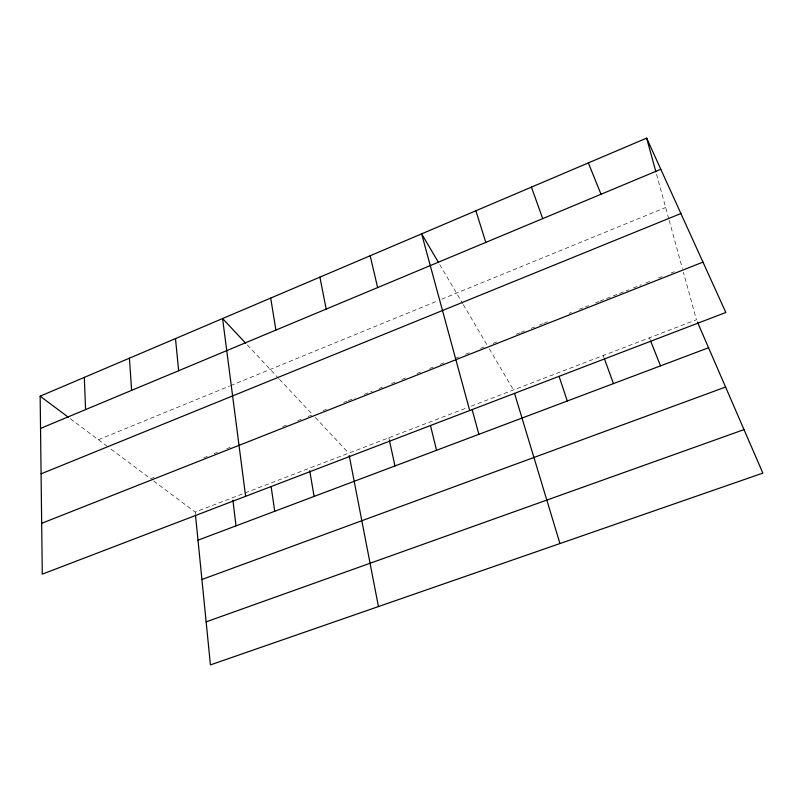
<?xml version="1.0" encoding="UTF-8"?>
<svg xmlns="http://www.w3.org/2000/svg" width="803" height="803" viewBox="0 0 803 803"><rect width="100%" height="100%" fill="white"/><g stroke="black" fill="none" stroke-linecap="round" stroke-linejoin="round"><path stroke-width="0.6" stroke-dasharray="4.01 3.01" d="M98.428 439.733L229.387 386.113M230.521 385.651L437.083 301.085M441.66 299.208L665.667 207.505M154.146 477.404L150.673 478.779L109.429 447.954M203.821 457.77L207.264 456.405M214.14 453.685L217.583 452.33M226.747 448.706L230.19 447.341M282.626 426.614L288.407 424.325M297.662 420.662L301.135 419.296M308.081 416.546L311.544 415.181M323.027 410.644L326.47 409.279M343.674 402.484L347.107 401.119M348.261 400.667L355.137 397.947M364.241 394.343L372.211 391.191M379.046 388.491L382.459 387.146M391.563 383.543L394.976 382.198M401.871 379.468L407.673 377.179M416.958 373.505L420.441 372.13M429.715 368.457L433.198 367.081M440.164 364.331L445.936 362.053M455.16 358.399L458.623 357.034M465.539 354.304L471.301 352.025M480.525 348.382L483.978 347.006M493.203 343.363L496.655 341.998M516.249 334.249L519.702 332.884M520.856 332.432L525.463 330.605M531.225 328.327L534.688 326.962M539.275 325.145L542.728 323.79M543.872 323.328L548.469 321.521M569.126 313.351L571.425 312.437M579.465 309.265L582.908 307.9M585.196 306.997L588.629 305.632M595.505 302.922L598.938 301.567M600.082 301.115L628.699 289.793M633.276 287.986L641.276 284.824M645.843 283.017L651.554 280.759M658.41 278.049L664.121 275.79M670.977 273.08L674.4 271.725M153.664 481.017L195.199 512.053L467.727 407.502M471.19 406.177L696.432 319.775L683.393 272.177M70.323 418.724L108.425 447.211M247.284 344.919L278.681 378.424M279.524 379.327L312.708 414.719M315.238 417.43L348.723 453.153M439.753 264.629L462.689 303.594M463.301 304.638L487.441 345.641M489.278 348.763L513.508 389.947M649.366 337.832L650.259 340.07M603.214 355.538L604.067 357.877M656.543 174.201L668.879 219.239M669.2 220.413L682.399 268.563M388.823 437.776L389.355 440.225M195.199 512.053L195.44 514.502"/><path stroke-width="1.2" d="M40.15 396.18L646.646 138.106L725.842 312.477L42.278 574.145L40.15 396.18L68.375 417.269M40.531 428.421L660.809 169.282M41.083 473.85L680.904 213.528M41.676 523.315L702.966 262.119M198 540.188L708.557 347.759M201.924 579.495L725.571 387.046M206.14 621.853L744.01 429.615M245.577 343.092L222.582 318.56L245.618 496.304M438.508 262.511L421.635 233.854L469.705 410.524M697.405 322.013L762.85 473.108L210.426 664.894L195.561 515.717M588.338 162.919L601.025 194.266M650.711 341.195L660.538 365.857M604.488 359.041L613.462 383.603M531.435 187.129L542.708 218.627M559.109 376.416L567.289 401.008M475.888 210.767L485.805 242.396M514.572 393.46L559.952 543.541M646.646 138.106L655.88 171.802M472.154 409.691L478.899 434.323M430.498 425.64L436.561 450.272M370.193 255.745L377.631 287.584M389.355 440.225L394.996 465.941M319.895 277.145L326.189 309.075M349.205 455.602L378.454 606.556M309.747 470.719L314.093 496.435M270.701 298.084L275.901 330.083M271.163 486.789L274.716 511.27M232.89 500.159L236.022 525.855M175.496 338.595L178.647 370.715M129.424 358.198L131.612 390.368M84.315 377.39L85.58 409.6"/></g></svg>
